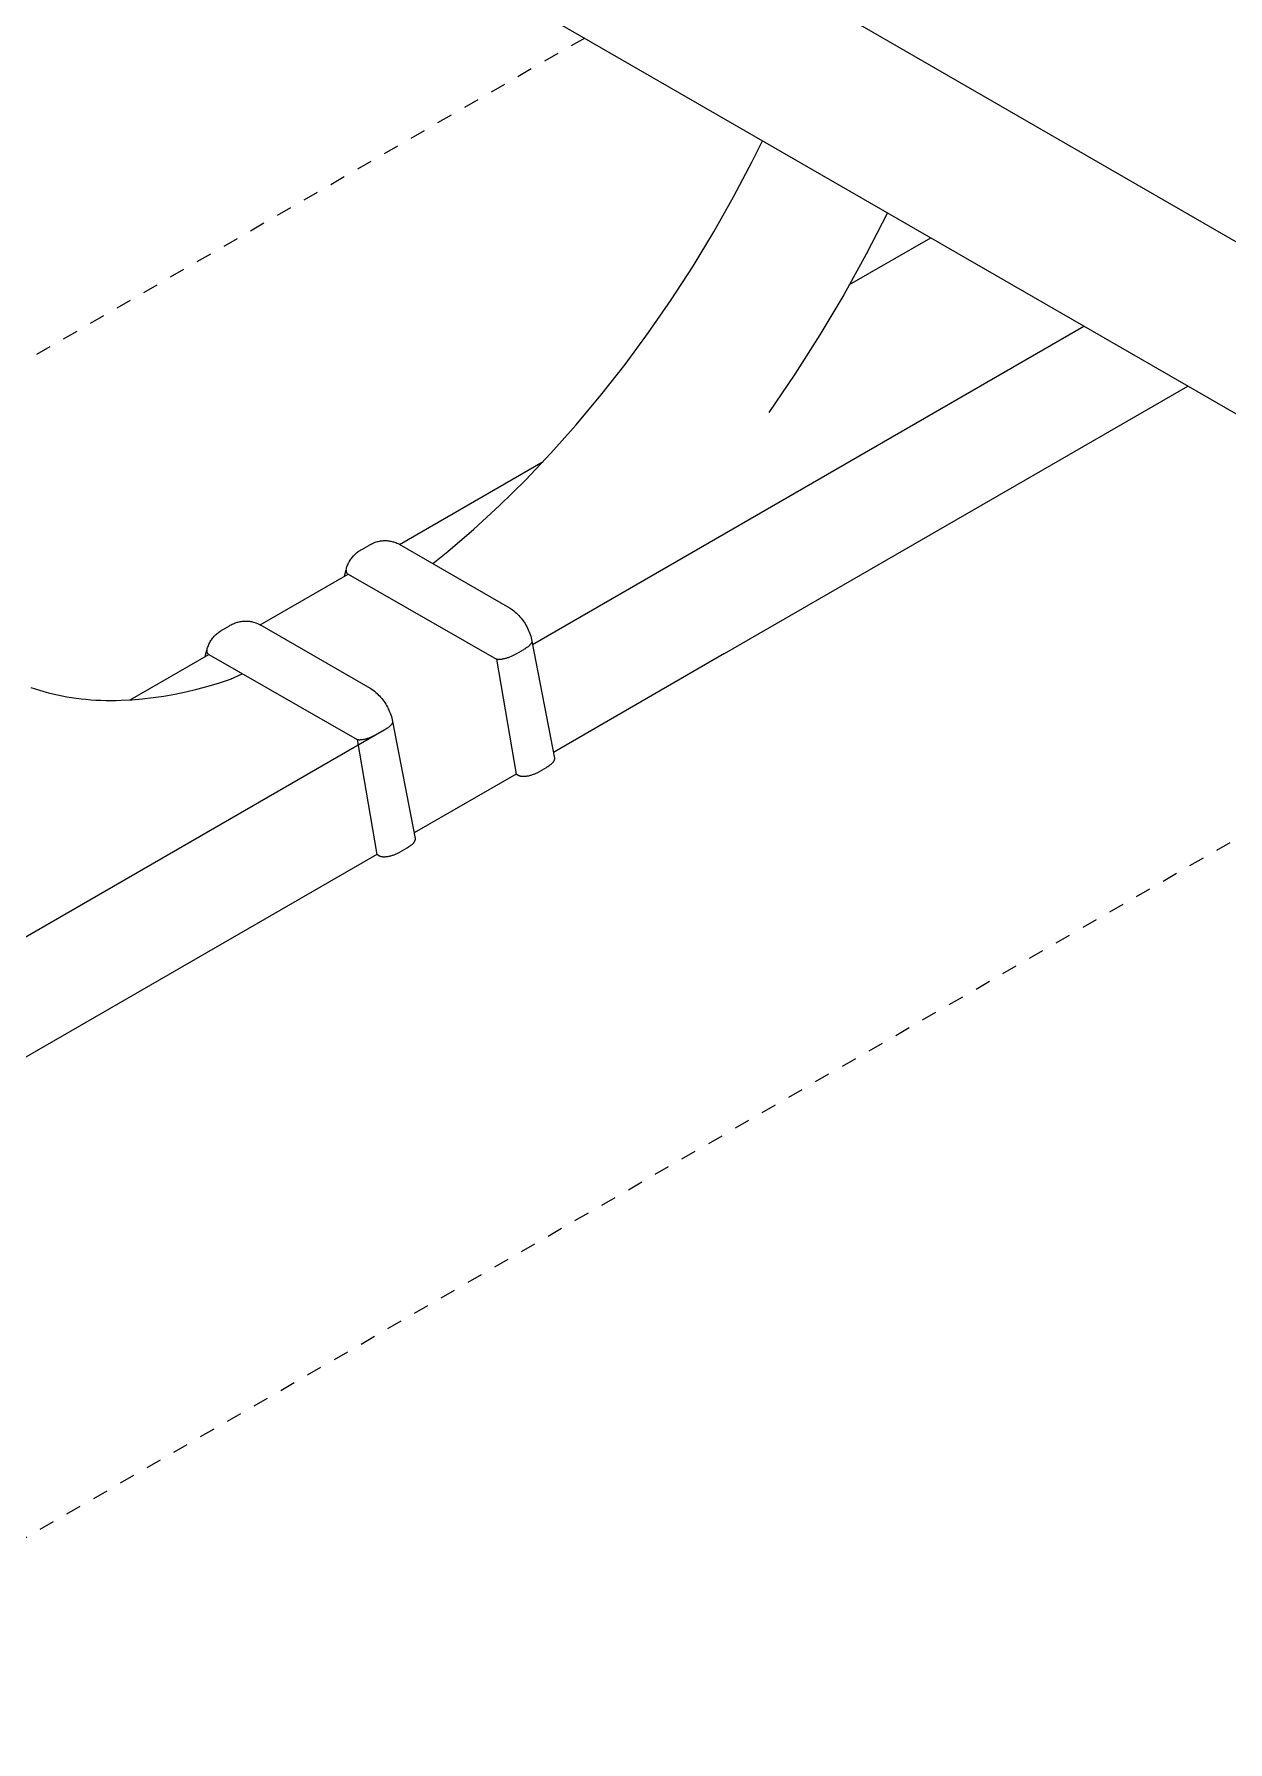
# Model space of a CAD drawing. Header units: inches. Extents: x -10 to 169, y -3 to 129.
# Drawn here: x 122.57 to 130.3, y 48.98 to 60.04 of the extents above; entities that cross this region are included whole.
import ezdxf

# ---------------------------------------------------------------- set-up
doc = ezdxf.new("R2010")
doc.units = ezdxf.units.IN
doc.linetypes.add('HIDDEN', pattern=[1.905, 1.27, -0.635])
doc.layers.add('ZANO_R', color=7, linetype='Continuous', lineweight=0)
doc.layers.add('ZANO_R_przerywana', color=250, linetype='HIDDEN', lineweight=0)

msp = doc.modelspace()

# ---------------------------------------------------------------- linework, layer by layer
at = {"layer": 'ZANO_R'}
for p, q in [((155.83234, 43.98615), (116.6531, 66.6063)), ((155.66446, 42.96711), (116.48522, 65.58726)), ((127.21763, 59.21677), (127.28481, 59.35211)), ((127.09745, 58.98838), (127.21763, 59.21677)), ((126.96981, 58.76237), (127.09745, 58.98838)), ((128.09541, 58.88411), (127.95773, 58.61619)), ((126.8352, 58.5398), (126.96981, 58.76237)), ((127.84981, 58.41961), (128.37488, 58.72276)), ((126.69412, 58.32157), (126.8352, 58.5398)), ((127.95773, 58.61619), (127.81173, 58.35272)), ((126.5472, 58.10866), (126.69412, 58.32157)), ((127.81173, 58.35272), (127.65756, 58.09395)), ((125.79569, 56.08774), (129.36728, 58.14979)), ((126.39507, 57.90195), (126.5472, 58.10866)), ((127.65756, 58.09395), (127.49536, 57.84012)), ((126.23847, 57.70232), (126.39507, 57.90195)), ((127.03955, 56.02865), (130.04038, 57.76118)), ((127.49536, 57.84012), (127.3253, 57.59151)), ((126.0781, 57.51051), (126.23847, 57.70232)), ((125.91474, 57.32724), (126.0781, 57.51051)), ((125.74916, 57.15311), (125.91474, 57.32724)), ((124.93472, 56.73658), (125.86487, 57.2736)), ((125.58213, 56.98862), (125.74916, 57.15311)), ((125.4144, 56.83418), (125.58213, 56.98862)), ((124.79691, 56.75618), (124.80359, 56.75757)), ((124.80359, 56.75757), (124.81032, 56.75873)), ((124.81032, 56.75873), (124.81709, 56.75965)), ((124.81709, 56.75965), (124.82388, 56.76034)), ((124.82388, 56.76034), (124.83069, 56.76079)), ((124.83069, 56.76079), (124.83751, 56.761)), ((124.83751, 56.761), (124.84434, 56.76097)), ((124.84434, 56.76097), (124.85116, 56.76071)), ((124.85116, 56.76071), (124.85797, 56.76021)), ((124.85797, 56.76021), (124.86476, 56.75948)), ((124.86476, 56.75948), (124.87151, 56.75851)), ((124.87151, 56.75851), (124.87823, 56.7573)), ((125.24677, 56.69015), (125.4144, 56.83418)), ((124.62223, 56.64588), (124.62646, 56.65142)), ((124.62646, 56.65142), (124.63088, 56.6568)), ((124.63088, 56.6568), (124.63547, 56.66203)), ((124.63547, 56.66203), (124.64025, 56.6671)), ((124.64025, 56.6671), (124.6452, 56.67201)), ((124.6452, 56.67201), (124.65031, 56.67674)), ((124.65031, 56.67674), (124.65559, 56.68129)), ((124.65559, 56.68129), (124.66102, 56.68565)), ((124.66102, 56.68565), (124.66659, 56.68983)), ((124.66659, 56.68983), (124.67231, 56.69381)), ((124.67231, 56.69381), (124.67816, 56.69759)), ((124.67816, 56.69759), (124.68413, 56.70117)), ((124.68413, 56.70117), (124.69023, 56.70454)), ((124.69023, 56.70454), (124.73425, 56.72996)), ((124.73425, 56.72996), (124.74006, 56.73354)), ((124.74006, 56.73354), (124.74599, 56.73692)), ((124.74599, 56.73692), (124.75203, 56.74009)), ((124.75203, 56.74009), (124.75819, 56.74305)), ((124.75819, 56.74305), (124.76444, 56.7458)), ((124.76444, 56.7458), (124.77078, 56.74832)), ((124.77078, 56.74832), (124.77721, 56.75063)), ((124.77721, 56.75063), (124.78371, 56.75271)), ((124.78371, 56.75271), (124.79028, 56.75456)), ((124.79028, 56.75456), (124.79691, 56.75618)), ((124.87823, 56.7573), (124.88491, 56.75587)), ((124.88491, 56.75587), (124.89153, 56.7542)), ((124.89153, 56.7542), (124.89808, 56.7523)), ((124.89808, 56.7523), (124.90457, 56.75017)), ((124.90457, 56.75017), (124.91098, 56.74782)), ((124.91098, 56.74782), (124.9173, 56.74525)), ((124.9173, 56.74525), (124.92353, 56.74246)), ((124.92353, 56.74246), (124.92967, 56.73946)), ((124.93082, 56.73883), (125.64711, 56.32528)), ((125.15053, 56.61198), (125.24677, 56.69015)), ((124.03228, 56.21555), (124.60158, 56.54424)), ((124.57787, 56.53055), (124.58799, 56.57147)), ((124.58728, 56.5664), (124.58726, 56.5656)), ((124.58726, 56.5656), (124.58728, 56.5648)), ((124.58732, 56.5672), (124.58728, 56.5664)), ((124.58728, 56.5648), (124.58732, 56.56399)), ((124.58739, 56.568), (124.58732, 56.5672)), ((124.58732, 56.56399), (124.58739, 56.56319)), ((124.58748, 56.5688), (124.58739, 56.568)), ((124.58739, 56.56319), (124.58748, 56.5624)), ((124.58761, 56.56959), (124.58748, 56.5688)), ((124.58748, 56.5624), (124.58761, 56.56161)), ((124.58776, 56.57037), (124.58761, 56.56959)), ((124.58761, 56.56161), (124.58776, 56.56082)), ((124.58776, 56.57037), (124.58941, 56.57714)), ((124.58776, 56.56082), (124.58794, 56.56004)), ((124.58794, 56.56004), (124.58815, 56.55926)), ((124.58815, 56.55926), (124.58838, 56.55849)), ((124.58838, 56.55849), (124.58864, 56.55774)), ((124.58864, 56.55774), (124.58893, 56.55699)), ((124.58893, 56.55699), (124.58924, 56.55625)), ((124.58924, 56.55625), (124.58958, 56.55552)), ((124.58941, 56.57714), (124.59129, 56.58385)), ((124.58958, 56.55552), (124.58994, 56.5548)), ((124.58994, 56.5548), (124.59033, 56.5541)), ((124.59033, 56.5541), (124.59074, 56.55341)), ((124.59074, 56.55341), (124.59117, 56.55274)), ((124.59117, 56.55274), (124.59163, 56.55208)), ((124.59129, 56.58385), (124.5934, 56.59049)), ((124.59163, 56.55208), (124.59211, 56.55144)), ((124.59211, 56.55144), (124.59262, 56.55081)), ((124.59262, 56.55081), (124.59314, 56.55021)), ((124.59314, 56.55021), (124.59368, 56.54962)), ((124.5934, 56.59049), (124.59574, 56.59705)), ((124.59368, 56.54962), (124.59425, 56.54905)), ((124.59425, 56.54905), (124.59483, 56.5485)), ((124.59483, 56.5485), (124.59544, 56.54797)), ((124.59544, 56.54797), (124.59606, 56.54747)), ((124.59574, 56.59705), (124.5983, 56.60353)), ((124.59606, 56.54747), (124.5967, 56.54698)), ((124.5967, 56.54698), (124.59735, 56.54652)), ((124.59735, 56.54652), (124.59802, 56.54608)), ((124.59802, 56.54608), (124.59871, 56.54566)), ((124.5983, 56.60353), (124.60108, 56.60992)), ((124.59871, 56.54566), (124.59941, 56.54527)), ((124.59941, 56.54527), (124.60012, 56.5449)), ((124.60012, 56.5449), (124.60085, 56.54456)), ((124.60085, 56.54456), (124.60158, 56.54424)), ((124.60108, 56.60992), (124.60408, 56.6162)), ((124.60158, 56.54424), (125.56193, 55.9925)), ((124.60408, 56.6162), (124.6073, 56.62238)), ((124.6073, 56.62238), (124.61073, 56.62844)), ((124.61073, 56.62844), (124.61436, 56.63439)), ((124.61436, 56.63439), (124.6182, 56.6402)), ((124.6182, 56.6402), (124.62223, 56.64588)), ((125.64728, 56.32518), (125.65646, 56.31897)), ((125.65646, 56.31897), (125.66543, 56.31245)), ((123.78779, 56.18352), (123.83181, 56.20893)), ((123.83181, 56.20893), (123.83762, 56.21252)), ((123.83762, 56.21252), (123.84355, 56.2159)), ((123.84355, 56.2159), (123.84959, 56.21907)), ((123.84959, 56.21907), (123.85574, 56.22203)), ((123.85574, 56.22203), (123.86199, 56.22477)), ((123.86199, 56.22477), (123.86834, 56.2273)), ((123.86834, 56.2273), (123.87476, 56.2296)), ((123.87476, 56.2296), (123.88126, 56.23168)), ((123.88126, 56.23168), (123.88784, 56.23353)), ((123.88784, 56.23353), (123.89447, 56.23515)), ((123.89447, 56.23515), (123.90115, 56.23654)), ((123.90115, 56.23654), (123.90788, 56.2377)), ((123.90788, 56.2377), (123.91464, 56.23862)), ((123.91464, 56.23862), (123.92143, 56.23931)), ((123.92143, 56.23931), (123.92825, 56.23976)), ((123.92825, 56.23976), (123.93507, 56.23997)), ((123.93507, 56.23997), (123.9419, 56.23995)), ((123.9419, 56.23995), (123.94872, 56.23969)), ((123.94872, 56.23969), (123.95553, 56.23919)), ((123.95553, 56.23919), (123.96231, 56.23845)), ((123.96231, 56.23845), (123.96907, 56.23748)), ((123.96907, 56.23748), (123.97579, 56.23628)), ((123.97579, 56.23628), (123.98246, 56.23484)), ((123.98246, 56.23484), (123.98908, 56.23317)), ((123.98908, 56.23317), (123.99564, 56.23127)), ((123.99564, 56.23127), (124.00213, 56.22915)), ((124.00213, 56.22915), (124.00854, 56.2268)), ((124.00854, 56.2268), (124.01486, 56.22423)), ((124.01486, 56.22423), (124.02109, 56.22144)), ((124.02109, 56.22144), (124.02722, 56.21844)), ((124.02838, 56.2178), (124.74467, 55.80425)), ((125.66543, 56.31245), (125.67417, 56.30564)), ((125.67417, 56.30564), (125.68268, 56.29854)), ((125.68268, 56.29854), (125.69095, 56.29116)), ((125.69095, 56.29116), (125.69897, 56.2835)), ((125.69897, 56.2835), (125.70672, 56.27558)), ((125.70672, 56.27558), (125.71421, 56.26741)), ((125.71421, 56.26741), (125.72141, 56.25898)), ((125.72141, 56.25898), (125.72833, 56.25032)), ((125.72833, 56.25032), (125.73496, 56.24144)), ((125.73496, 56.24144), (125.74128, 56.23233)), ((125.74128, 56.23233), (125.74729, 56.22302)), ((125.74729, 56.22302), (125.75299, 56.21352)), ((125.75299, 56.21352), (125.75837, 56.20382)), ((123.69864, 56.08889), (123.70164, 56.09518)), ((123.70164, 56.09518), (123.70486, 56.10135)), ((123.70486, 56.10135), (123.70828, 56.10742)), ((123.70828, 56.10742), (123.71192, 56.11336)), ((123.71192, 56.11336), (123.71575, 56.11918)), ((123.71575, 56.11918), (123.71979, 56.12485)), ((123.71979, 56.12485), (123.72402, 56.13039)), ((123.72402, 56.13039), (123.72843, 56.13578)), ((123.72843, 56.13578), (123.73303, 56.14101)), ((123.73303, 56.14101), (123.73781, 56.14608)), ((123.73781, 56.14608), (123.74276, 56.15098)), ((123.74276, 56.15098), (123.74787, 56.15571)), ((123.74787, 56.15571), (123.75315, 56.16026)), ((123.75315, 56.16026), (123.75857, 56.16463)), ((123.75857, 56.16463), (123.76415, 56.1688)), ((123.76415, 56.1688), (123.76986, 56.17278)), ((123.76986, 56.17278), (123.77571, 56.17657)), ((123.77571, 56.17657), (123.78169, 56.18015)), ((123.78169, 56.18015), (123.78779, 56.18352)), ((125.75837, 56.20382), (125.76342, 56.19396)), ((125.76342, 56.19396), (125.76813, 56.18392)), ((125.76813, 56.18392), (125.77251, 56.17374)), ((125.77251, 56.17374), (125.77654, 56.16342)), ((125.77654, 56.16342), (125.78022, 56.15296)), ((125.78022, 56.15296), (125.78355, 56.14239)), ((125.78355, 56.14239), (125.78653, 56.13171)), ((125.78606, 56.09384), (125.78541, 56.09294)), ((125.78666, 56.09474), (125.78606, 56.09384)), ((125.78653, 56.13171), (125.78914, 56.12094)), ((125.78724, 56.09563), (125.78666, 56.09474)), ((125.78777, 56.09651), (125.78724, 56.09563)), ((125.78828, 56.09738), (125.78777, 56.09651)), ((125.78874, 56.09823), (125.78828, 56.09738)), ((125.78917, 56.09908), (125.78874, 56.09823)), ((125.78914, 56.12094), (125.79139, 56.11009)), ((125.78957, 56.09991), (125.78917, 56.09908)), ((125.78993, 56.10073), (125.78957, 56.09991)), ((125.79026, 56.10154), (125.78993, 56.10073)), ((125.79054, 56.10233), (125.79026, 56.10154)), ((125.79068, 56.10272), (125.79054, 56.10233)), ((125.7908, 56.10311), (125.79068, 56.10272)), ((125.79091, 56.1035), (125.7908, 56.10311)), ((125.79101, 56.10388), (125.79091, 56.1035)), ((125.79111, 56.10426), (125.79101, 56.10388)), ((125.7912, 56.10463), (125.79111, 56.10426)), ((125.79127, 56.105), (125.7912, 56.10463)), ((125.79134, 56.10537), (125.79127, 56.105)), ((125.7914, 56.10573), (125.79134, 56.10537)), ((125.79139, 56.11009), (125.79144, 56.10978)), ((125.79145, 56.10609), (125.7914, 56.10573)), ((125.79144, 56.10978), (125.79149, 56.10946)), ((125.7915, 56.10644), (125.79145, 56.10609)), ((125.79149, 56.10946), (125.79152, 56.10914)), ((125.79153, 56.10679), (125.7915, 56.10644)), ((125.79151, 56.1095), (125.93728, 55.35201)), ((125.79152, 56.10914), (125.79155, 56.10882)), ((125.79155, 56.10714), (125.79153, 56.10679)), ((125.79155, 56.10882), (125.79157, 56.10849)), ((125.79157, 56.10748), (125.79155, 56.10714)), ((125.79157, 56.10849), (125.79158, 56.10816)), ((125.79158, 56.10782), (125.79157, 56.10748)), ((125.79158, 56.10816), (125.79158, 56.10782)), ((123.19013, 55.72934), (123.69914, 56.02322)), ((123.67542, 56.00952), (123.68555, 56.05044)), ((123.68483, 56.04537), (123.68482, 56.04457)), ((123.68482, 56.04457), (123.68483, 56.04377)), ((123.68487, 56.04617), (123.68483, 56.04537)), ((123.68483, 56.04377), (123.68487, 56.04297)), ((123.68494, 56.04697), (123.68487, 56.04617)), ((123.68487, 56.04297), (123.68494, 56.04217)), ((123.68504, 56.04777), (123.68494, 56.04697)), ((123.68494, 56.04217), (123.68504, 56.04137)), ((123.68517, 56.04856), (123.68504, 56.04777)), ((123.68504, 56.04137), (123.68517, 56.04058)), ((123.68532, 56.04935), (123.68517, 56.04856)), ((123.68517, 56.04058), (123.68532, 56.03979)), ((123.68532, 56.04935), (123.68697, 56.05612)), ((123.68532, 56.03979), (123.6855, 56.03901)), ((123.6855, 56.03901), (123.6857, 56.03824)), ((123.6857, 56.03824), (123.68594, 56.03747)), ((123.68594, 56.03747), (123.6862, 56.03671)), ((123.6862, 56.03671), (123.68648, 56.03596)), ((123.68648, 56.03596), (123.6868, 56.03522)), ((123.6868, 56.03522), (123.68713, 56.03449)), ((123.68697, 56.05612), (123.68885, 56.06282)), ((123.68713, 56.03449), (123.6875, 56.03378)), ((123.6875, 56.03378), (123.68788, 56.03308)), ((123.68788, 56.03308), (123.68829, 56.03239)), ((123.68829, 56.03239), (123.68873, 56.03171)), ((123.68873, 56.03171), (123.68919, 56.03106)), ((123.68885, 56.06282), (123.69096, 56.06946)), ((123.68919, 56.03106), (123.68967, 56.03041)), ((123.68967, 56.03041), (123.69017, 56.02979)), ((123.69017, 56.02979), (123.6907, 56.02918)), ((123.6907, 56.02918), (123.69124, 56.02859)), ((123.69096, 56.06946), (123.69329, 56.07603)), ((123.69124, 56.02859), (123.69181, 56.02802)), ((123.69181, 56.02802), (123.69239, 56.02748)), ((123.69239, 56.02748), (123.69299, 56.02695)), ((123.69299, 56.02695), (123.69362, 56.02644)), ((123.69329, 56.07603), (123.69585, 56.0825)), ((123.69362, 56.02644), (123.69425, 56.02595)), ((123.69425, 56.02595), (123.69491, 56.02549)), ((123.69491, 56.02549), (123.69558, 56.02505)), ((123.69558, 56.02505), (123.69627, 56.02464)), ((123.69585, 56.0825), (123.69864, 56.08889)), ((123.69627, 56.02464), (123.69697, 56.02424)), ((123.69697, 56.02424), (123.69768, 56.02388)), ((123.69768, 56.02388), (123.6984, 56.02353)), ((123.6984, 56.02353), (123.69914, 56.02322)), ((123.69914, 56.02322), (124.65948, 55.47147)), ((125.5624, 55.99233), (125.56193, 55.9925)), ((125.56193, 55.9925), (125.68862, 55.24869)), ((125.56288, 55.99217), (125.5624, 55.99233)), ((125.56338, 55.99201), (125.56288, 55.99217)), ((125.56389, 55.99186), (125.56338, 55.99201)), ((125.56495, 55.99158), (125.56389, 55.99186)), ((125.56606, 55.99132), (125.56495, 55.99158)), ((125.56723, 55.99109), (125.56606, 55.99132)), ((125.56845, 55.99088), (125.56723, 55.99109)), ((125.56973, 55.9907), (125.56845, 55.99088)), ((125.57106, 55.99054), (125.56973, 55.9907)), ((125.57244, 55.99042), (125.57106, 55.99054)), ((125.57388, 55.99032), (125.57244, 55.99042)), ((125.57536, 55.99025), (125.57388, 55.99032)), ((125.57691, 55.99022), (125.57536, 55.99025)), ((125.5785, 55.99021), (125.57691, 55.99022)), ((125.58015, 55.99024), (125.5785, 55.99021)), ((125.58185, 55.9903), (125.58015, 55.99024)), ((125.5836, 55.99039), (125.58185, 55.9903)), ((125.58725, 55.99067), (125.5836, 55.99039)), ((125.5911, 55.99109), (125.58725, 55.99067)), ((125.59512, 55.99165), (125.5911, 55.99109)), ((125.59931, 55.99234), (125.59512, 55.99165)), ((125.60366, 55.99318), (125.59931, 55.99234)), ((125.60815, 55.99415), (125.60366, 55.99318)), ((125.61276, 55.99525), (125.60815, 55.99415)), ((125.61748, 55.99648), (125.61276, 55.99525)), ((125.62229, 55.99784), (125.61748, 55.99648)), ((125.62716, 55.99932), (125.62229, 55.99784)), ((125.63208, 56.00091), (125.62716, 55.99932)), ((125.63703, 56.0026), (125.63208, 56.00091)), ((125.64693, 56.00628), (125.63703, 56.0026)), ((125.6567, 56.01028), (125.64693, 56.00628)), ((125.66622, 56.01451), (125.6567, 56.01028)), ((125.67534, 56.01891), (125.66622, 56.01451)), ((125.68398, 56.0234), (125.67534, 56.01891)), ((125.69207, 56.02791), (125.68398, 56.0234)), ((125.73609, 56.05332), (125.69207, 56.02791)), ((125.74187, 56.05675), (125.73609, 56.05332)), ((125.74757, 56.06032), (125.74187, 56.05675)), ((125.75316, 56.06401), (125.74757, 56.06032)), ((125.75856, 56.06781), (125.75316, 56.06401)), ((125.76372, 56.07168), (125.75856, 56.06781)), ((125.76619, 56.07364), (125.76372, 56.07168)), ((125.76859, 56.0756), (125.76619, 56.07364)), ((125.77089, 56.07757), (125.76859, 56.0756)), ((125.7731, 56.07954), (125.77089, 56.07757)), ((125.77521, 56.0815), (125.7731, 56.07954)), ((125.77721, 56.08346), (125.77521, 56.0815)), ((125.7791, 56.0854), (125.77721, 56.08346)), ((125.78087, 56.08732), (125.7791, 56.0854)), ((125.78251, 56.08922), (125.78087, 56.08732)), ((125.78403, 56.09109), (125.78251, 56.08922)), ((125.78474, 56.09202), (125.78403, 56.09109)), ((125.78541, 56.09294), (125.78474, 56.09202)), ((127.03955, 56.02865), (125.93031, 55.38823)), ((123.8397, 55.8644), (123.91538, 55.89898)), ((122.54584, 55.81044), (122.57387, 55.80084)), ((122.57387, 55.80084), (122.6021, 55.79185)), ((122.6021, 55.79185), (122.63051, 55.78346)), ((122.63051, 55.78346), (122.6597, 55.77552)), ((122.6597, 55.77552), (122.68906, 55.76818)), ((122.68906, 55.76818), (122.71856, 55.76146)), ((123.40685, 55.75422), (123.47828, 55.76708)), ((123.47828, 55.76708), (123.5493, 55.78204)), ((123.5493, 55.78204), (123.62182, 55.79947)), ((123.62182, 55.79947), (123.69383, 55.81888)), ((123.69383, 55.81888), (123.76705, 55.8407)), ((123.76705, 55.8407), (123.84481, 55.86614)), ((124.74484, 55.80415), (124.75402, 55.79794)), ((124.75402, 55.79794), (124.76299, 55.79143)), ((124.76299, 55.79143), (124.77173, 55.78462)), ((124.77173, 55.78462), (124.78024, 55.77752)), ((124.78024, 55.77752), (124.78851, 55.77013)), ((124.78851, 55.77013), (124.79652, 55.76248)), ((124.79652, 55.76248), (124.80428, 55.75456)), ((122.71856, 55.76146), (122.74819, 55.75535)), ((122.74819, 55.75535), (122.77874, 55.7497)), ((122.77874, 55.7497), (122.8094, 55.74465)), ((122.8094, 55.74465), (122.84016, 55.74022)), ((122.84016, 55.74022), (122.87099, 55.7364)), ((122.87099, 55.7364), (122.90284, 55.73308)), ((122.90284, 55.73308), (122.93475, 55.73036)), ((122.93475, 55.73036), (122.96671, 55.72825)), ((122.96671, 55.72825), (122.9987, 55.72674)), ((122.9987, 55.72674), (123.03174, 55.72579)), ((123.03174, 55.72579), (123.06481, 55.72543)), ((123.06481, 55.72543), (123.09787, 55.72566)), ((123.09787, 55.72566), (123.13092, 55.72648)), ((123.13092, 55.72648), (123.19912, 55.72992)), ((123.19912, 55.72992), (123.26717, 55.73565)), ((123.26717, 55.73565), (123.33715, 55.74384)), ((123.33715, 55.74384), (123.40685, 55.75422)), ((124.80428, 55.75456), (124.81176, 55.74638)), ((124.81176, 55.74638), (124.81897, 55.73796)), ((124.81897, 55.73796), (124.82589, 55.7293)), ((124.82589, 55.7293), (124.83251, 55.72041)), ((124.83251, 55.72041), (124.83884, 55.71131)), ((124.83884, 55.71131), (124.84485, 55.702)), ((124.84485, 55.702), (124.85055, 55.69249)), ((124.85055, 55.69249), (124.85593, 55.6828)), ((124.85593, 55.6828), (124.86097, 55.67293)), ((124.86097, 55.67293), (124.86569, 55.6629)), ((124.86569, 55.6629), (124.87006, 55.65272)), ((124.87006, 55.65272), (124.8741, 55.64239)), ((124.85071, 55.54298), (124.84513, 55.53929)), ((124.85611, 55.54678), (124.85071, 55.54298)), ((124.86128, 55.55066), (124.85611, 55.54678)), ((124.86375, 55.55261), (124.86128, 55.55066)), ((124.86614, 55.55458), (124.86375, 55.55261)), ((124.86845, 55.55655), (124.86614, 55.55458)), ((124.87066, 55.55851), (124.86845, 55.55655)), ((124.87277, 55.56048), (124.87066, 55.55851)), ((124.87477, 55.56243), (124.87277, 55.56048)), ((124.8741, 55.64239), (124.87778, 55.63194)), ((124.87665, 55.56437), (124.87477, 55.56243)), ((124.87842, 55.5663), (124.87665, 55.56437)), ((124.87778, 55.63194), (124.88111, 55.62136)), ((124.88007, 55.5682), (124.87842, 55.5663)), ((124.88159, 55.57007), (124.88007, 55.5682)), ((124.88111, 55.62136), (124.88408, 55.61069)), ((124.88229, 55.57099), (124.88159, 55.57007)), ((124.88297, 55.57191), (124.88229, 55.57099)), ((124.88361, 55.57282), (124.88297, 55.57191)), ((124.88422, 55.57372), (124.88361, 55.57282)), ((124.88408, 55.61069), (124.8867, 55.59991)), ((124.88479, 55.57461), (124.88422, 55.57372)), ((124.88533, 55.57548), (124.88479, 55.57461)), ((124.88583, 55.57635), (124.88533, 55.57548)), ((124.8863, 55.57721), (124.88583, 55.57635)), ((124.88673, 55.57805), (124.8863, 55.57721)), ((124.8867, 55.59991), (124.88895, 55.58906)), ((124.88713, 55.57889), (124.88673, 55.57805)), ((124.88749, 55.57971), (124.88713, 55.57889)), ((124.88781, 55.58051), (124.88749, 55.57971)), ((124.8881, 55.58131), (124.88781, 55.58051)), ((124.88823, 55.5817), (124.8881, 55.58131)), ((124.88835, 55.58209), (124.88823, 55.5817)), ((124.88847, 55.58247), (124.88835, 55.58209)), ((124.88857, 55.58285), (124.88847, 55.58247)), ((124.88867, 55.58323), (124.88857, 55.58285)), ((124.88875, 55.5836), (124.88867, 55.58323)), ((124.88883, 55.58397), (124.88875, 55.5836)), ((124.8889, 55.58434), (124.88883, 55.58397)), ((124.88896, 55.5847), (124.8889, 55.58434)), ((124.88895, 55.58906), (124.889, 55.58875)), ((124.88901, 55.58506), (124.88896, 55.5847)), ((124.889, 55.58875), (124.88904, 55.58843)), ((124.88905, 55.58542), (124.88901, 55.58506)), ((124.88904, 55.58843), (124.88908, 55.58812)), ((124.88909, 55.58577), (124.88905, 55.58542)), ((124.88906, 55.58847), (125.03484, 54.83099)), ((124.88908, 55.58812), (124.88911, 55.58779)), ((124.88911, 55.58611), (124.88909, 55.58577)), ((124.88911, 55.58779), (124.88912, 55.58746)), ((124.88913, 55.58646), (124.88911, 55.58611)), ((124.88912, 55.58746), (124.88913, 55.58713)), ((124.88913, 55.58713), (124.88913, 55.5868)), ((124.88913, 55.5868), (124.88913, 55.58646)), ((124.83364, 55.5323), (120.00705, 52.74566)), ((124.65995, 55.47131), (124.65948, 55.47147)), ((124.65948, 55.47147), (124.78618, 54.72767)), ((124.66044, 55.47114), (124.65995, 55.47131)), ((124.66094, 55.47099), (124.66044, 55.47114)), ((124.66145, 55.47084), (124.66094, 55.47099)), ((124.66251, 55.47055), (124.66145, 55.47084)), ((124.66362, 55.47029), (124.66251, 55.47055)), ((124.66479, 55.47006), (124.66362, 55.47029)), ((124.66601, 55.46985), (124.66479, 55.47006)), ((124.66728, 55.46967), (124.66601, 55.46985)), ((124.66861, 55.46952), (124.66728, 55.46967)), ((124.67, 55.46939), (124.66861, 55.46952)), ((124.67143, 55.46929), (124.67, 55.46939)), ((124.67292, 55.46923), (124.67143, 55.46929)), ((124.67447, 55.46919), (124.67292, 55.46923)), ((124.67606, 55.46919), (124.67447, 55.46919)), ((124.67771, 55.46921), (124.67606, 55.46919)), ((124.67941, 55.46927), (124.67771, 55.46921)), ((124.68116, 55.46937), (124.67941, 55.46927)), ((124.68481, 55.46965), (124.68116, 55.46937)), ((124.68865, 55.47007), (124.68481, 55.46965)), ((124.69268, 55.47062), (124.68865, 55.47007)), ((124.69687, 55.47132), (124.69268, 55.47062)), ((124.70122, 55.47215), (124.69687, 55.47132)), ((124.70571, 55.47312), (124.70122, 55.47215)), ((124.71032, 55.47422), (124.70571, 55.47312)), ((124.71504, 55.47545), (124.71032, 55.47422)), ((124.71984, 55.47681), (124.71504, 55.47545)), ((124.72472, 55.47829), (124.71984, 55.47681)), ((124.72964, 55.47988), (124.72472, 55.47829)), ((124.73458, 55.48158), (124.72964, 55.47988)), ((124.74448, 55.48526), (124.73458, 55.48158)), ((124.75426, 55.48925), (124.74448, 55.48526)), ((124.76377, 55.49349), (124.75426, 55.48925)), ((124.7729, 55.49789), (124.76377, 55.49349)), ((124.78154, 55.50237), (124.7729, 55.49789)), ((124.78962, 55.50688), (124.78154, 55.50237)), ((124.83364, 55.5323), (124.78962, 55.50688)), ((124.83942, 55.53572), (124.83364, 55.5323)), ((124.84513, 55.53929), (124.83942, 55.53572)), ((125.92412, 55.32069), (125.92216, 55.31853)), ((125.92597, 55.32286), (125.92412, 55.32069)), ((125.92769, 55.32501), (125.92597, 55.32286)), ((125.92851, 55.32609), (125.92769, 55.32501)), ((125.92929, 55.32716), (125.92851, 55.32609)), ((125.93004, 55.32822), (125.92929, 55.32716)), ((125.93075, 55.32929), (125.93004, 55.32822)), ((125.93144, 55.33034), (125.93075, 55.32929)), ((125.93208, 55.3314), (125.93144, 55.33034)), ((125.9327, 55.33244), (125.93208, 55.3314)), ((125.93327, 55.33348), (125.9327, 55.33244)), ((125.93382, 55.33451), (125.93327, 55.33348)), ((125.93432, 55.33553), (125.93382, 55.33451)), ((125.93479, 55.33655), (125.93432, 55.33553)), ((125.93523, 55.33756), (125.93479, 55.33655)), ((125.93563, 55.33855), (125.93523, 55.33756)), ((125.93599, 55.33954), (125.93563, 55.33855)), ((125.93632, 55.34051), (125.93599, 55.33954)), ((125.93661, 55.34148), (125.93632, 55.34051)), ((125.93686, 55.34243), (125.93661, 55.34148)), ((125.93708, 55.34337), (125.93686, 55.34243)), ((125.93717, 55.34383), (125.93708, 55.34337)), ((125.93726, 55.3443), (125.93717, 55.34383)), ((125.93733, 55.34475), (125.93726, 55.3443)), ((125.93728, 55.35201), (125.93736, 55.35161)), ((125.9374, 55.34521), (125.93733, 55.34475)), ((125.93736, 55.35161), (125.93742, 55.35121)), ((125.93746, 55.34566), (125.9374, 55.34521)), ((125.93742, 55.35121), (125.93747, 55.35081)), ((125.93751, 55.34611), (125.93746, 55.34566)), ((125.93747, 55.35081), (125.93752, 55.3504)), ((125.93755, 55.34656), (125.93751, 55.34611)), ((125.93752, 55.3504), (125.93756, 55.34999)), ((125.93758, 55.347), (125.93755, 55.34656)), ((125.93756, 55.34999), (125.93759, 55.34957)), ((125.9376, 55.34744), (125.93758, 55.347)), ((125.93759, 55.34957), (125.93761, 55.34915)), ((125.93762, 55.34787), (125.9376, 55.34744)), ((125.93761, 55.34915), (125.93762, 55.34873)), ((125.93762, 55.34873), (125.93762, 55.3483)), ((125.93762, 55.3483), (125.93762, 55.34787)), ((125.68862, 55.24869), (125.02787, 54.86721)), ((125.70713, 55.23801), (125.68862, 55.24869)), ((125.70762, 55.23773), (125.70713, 55.23801)), ((125.70813, 55.23746), (125.70762, 55.23773)), ((125.70865, 55.23719), (125.70813, 55.23746)), ((125.70918, 55.23693), (125.70865, 55.23719)), ((125.70972, 55.23667), (125.70918, 55.23693)), ((125.71028, 55.23642), (125.70972, 55.23667)), ((125.71144, 55.23593), (125.71028, 55.23642)), ((125.71265, 55.23547), (125.71144, 55.23593)), ((125.71392, 55.23503), (125.71265, 55.23547)), ((125.71523, 55.23462), (125.71392, 55.23503)), ((125.71661, 55.23423), (125.71523, 55.23462)), ((125.71804, 55.23388), (125.71661, 55.23423)), ((125.71952, 55.23355), (125.71804, 55.23388)), ((125.72105, 55.23325), (125.71952, 55.23355)), ((125.72264, 55.23298), (125.72105, 55.23325)), ((125.72428, 55.23274), (125.72264, 55.23298)), ((125.72597, 55.23253), (125.72428, 55.23274)), ((125.72772, 55.23236), (125.72597, 55.23253)), ((125.72951, 55.23222), (125.72772, 55.23236)), ((125.73136, 55.23212), (125.72951, 55.23222)), ((125.73325, 55.23205), (125.73136, 55.23212)), ((125.73519, 55.23201), (125.73325, 55.23205)), ((125.73718, 55.23201), (125.73519, 55.23201)), ((125.74129, 55.23213), (125.73718, 55.23201)), ((125.74557, 55.23239), (125.74129, 55.23213)), ((125.75, 55.2328), (125.74557, 55.23239)), ((125.75456, 55.23336), (125.75, 55.2328)), ((125.75925, 55.23407), (125.75456, 55.23336)), ((125.76404, 55.23493), (125.75925, 55.23407)), ((125.76892, 55.23593), (125.76404, 55.23493)), ((125.77385, 55.23707), (125.76892, 55.23593)), ((125.77883, 55.23835), (125.77385, 55.23707)), ((125.78384, 55.23975), (125.77883, 55.23835)), ((125.78885, 55.24128), (125.78384, 55.23975)), ((125.79384, 55.24292), (125.78885, 55.24128)), ((125.79879, 55.24466), (125.79384, 55.24292)), ((125.80369, 55.2465), (125.79879, 55.24466)), ((125.80852, 55.24842), (125.80369, 55.2465)), ((125.81327, 55.25042), (125.80852, 55.24842)), ((125.81791, 55.25248), (125.81327, 55.25042)), ((125.82244, 55.2546), (125.81791, 55.25248)), ((125.82684, 55.25676), (125.82244, 55.2546)), ((125.8311, 55.25896), (125.82684, 55.25676)), ((125.83522, 55.26118), (125.8311, 55.25896)), ((125.83919, 55.26342), (125.83522, 55.26118)), ((125.88321, 55.28884), (125.83919, 55.26342)), ((125.88901, 55.2923), (125.88321, 55.28884)), ((125.89472, 55.29595), (125.88901, 55.2923)), ((125.90029, 55.29978), (125.89472, 55.29595)), ((125.90301, 55.30175), (125.90029, 55.29978)), ((125.90567, 55.30376), (125.90301, 55.30175)), ((125.90828, 55.3058), (125.90567, 55.30376)), ((125.91081, 55.30787), (125.90828, 55.3058)), ((125.91326, 55.30997), (125.91081, 55.30787)), ((125.91563, 55.31209), (125.91326, 55.30997)), ((125.91791, 55.31422), (125.91563, 55.31209)), ((125.92008, 55.31637), (125.91791, 55.31422)), ((125.92216, 55.31853), (125.92008, 55.31637)), ((124.98077, 54.76781), (124.93675, 54.7424)), ((124.98656, 54.77127), (124.98077, 54.76781)), ((124.99227, 54.77492), (124.98656, 54.77127)), ((124.99785, 54.77875), (124.99227, 54.77492)), ((125.00057, 54.78072), (124.99785, 54.77875)), ((125.00323, 54.78273), (125.00057, 54.78072)), ((125.00583, 54.78478), (125.00323, 54.78273)), ((125.00836, 54.78685), (125.00583, 54.78478)), ((125.01082, 54.78894), (125.00836, 54.78685)), ((125.01319, 54.79106), (125.01082, 54.78894)), ((125.01546, 54.7932), (125.01319, 54.79106)), ((125.01764, 54.79535), (125.01546, 54.7932)), ((125.01972, 54.79751), (125.01764, 54.79535)), ((125.02168, 54.79967), (125.01972, 54.79751)), ((125.02353, 54.80183), (125.02168, 54.79967)), ((125.02525, 54.80399), (125.02353, 54.80183)), ((125.02606, 54.80506), (125.02525, 54.80399)), ((125.02685, 54.80613), (125.02606, 54.80506)), ((125.0276, 54.8072), (125.02685, 54.80613)), ((125.02831, 54.80826), (125.0276, 54.8072)), ((125.02899, 54.80932), (125.02831, 54.80826)), ((125.02964, 54.81037), (125.02899, 54.80932)), ((125.03025, 54.81142), (125.02964, 54.81037)), ((125.03083, 54.81245), (125.03025, 54.81142)), ((125.03137, 54.81349), (125.03083, 54.81245)), ((125.03188, 54.81451), (125.03137, 54.81349)), ((125.03235, 54.81552), (125.03188, 54.81451)), ((125.03279, 54.81653), (125.03235, 54.81552)), ((125.03318, 54.81753), (125.03279, 54.81653)), ((125.03355, 54.81851), (125.03318, 54.81753)), ((125.03387, 54.81949), (125.03355, 54.81851)), ((125.03416, 54.82045), (125.03387, 54.81949)), ((125.03442, 54.8214), (125.03416, 54.82045)), ((125.03463, 54.82234), (125.03442, 54.8214)), ((125.03473, 54.82281), (125.03463, 54.82234)), ((125.03481, 54.82327), (125.03473, 54.82281)), ((125.03489, 54.82373), (125.03481, 54.82327)), ((125.03484, 54.83099), (125.03491, 54.83059)), ((125.03496, 54.82418), (125.03489, 54.82373)), ((125.03491, 54.83059), (125.03498, 54.83019)), ((125.03502, 54.82464), (125.03496, 54.82418)), ((125.03498, 54.83019), (125.03503, 54.82978)), ((125.03507, 54.82509), (125.03502, 54.82464)), ((125.03503, 54.82978), (125.03508, 54.82938)), ((125.03511, 54.82553), (125.03507, 54.82509)), ((125.03508, 54.82938), (125.03512, 54.82896)), ((125.03514, 54.82597), (125.03511, 54.82553)), ((125.03512, 54.82896), (125.03514, 54.82855)), ((125.03514, 54.82855), (125.03517, 54.82813)), ((125.03516, 54.82641), (125.03514, 54.82597)), ((125.03518, 54.82685), (125.03516, 54.82641)), ((125.03517, 54.82813), (125.03518, 54.8277)), ((125.03518, 54.8277), (125.03518, 54.82728)), ((125.03518, 54.82728), (125.03518, 54.82685)), ((124.78618, 54.72767), (119.47381, 51.66057)), ((124.80468, 54.71698), (124.78618, 54.72767)), ((124.80518, 54.7167), (124.80468, 54.71698)), ((124.80568, 54.71643), (124.80518, 54.7167)), ((124.8062, 54.71616), (124.80568, 54.71643)), ((124.80673, 54.7159), (124.8062, 54.71616)), ((124.80728, 54.71564), (124.80673, 54.7159)), ((124.80784, 54.71539), (124.80728, 54.71564)), ((124.809, 54.71491), (124.80784, 54.71539)), ((124.81021, 54.71444), (124.809, 54.71491)), ((124.81147, 54.714), (124.81021, 54.71444)), ((124.81279, 54.71359), (124.81147, 54.714)), ((124.81416, 54.71321), (124.81279, 54.71359)), ((124.81559, 54.71285), (124.81416, 54.71321)), ((124.81707, 54.71252), (124.81559, 54.71285)), ((124.81861, 54.71222), (124.81707, 54.71252)), ((124.8202, 54.71195), (124.81861, 54.71222)), ((124.82184, 54.71171), (124.8202, 54.71195)), ((124.82353, 54.71151), (124.82184, 54.71171)), ((124.82527, 54.71134), (124.82353, 54.71151)), ((124.82707, 54.7112), (124.82527, 54.71134)), ((124.82892, 54.71109), (124.82707, 54.7112)), ((124.83081, 54.71102), (124.82892, 54.71109)), ((124.83275, 54.71099), (124.83081, 54.71102)), ((124.83474, 54.71099), (124.83275, 54.71099)), ((124.83885, 54.7111), (124.83474, 54.71099)), ((124.84312, 54.71136), (124.83885, 54.7111)), ((124.84755, 54.71177), (124.84312, 54.71136)), ((124.85212, 54.71233), (124.84755, 54.71177)), ((124.85681, 54.71304), (124.85212, 54.71233)), ((124.8616, 54.7139), (124.85681, 54.71304)), ((124.86647, 54.7149), (124.8616, 54.7139)), ((124.87141, 54.71604), (124.86647, 54.7149)), ((124.87639, 54.71732), (124.87141, 54.71604)), ((124.88139, 54.71873), (124.87639, 54.71732)), ((124.8864, 54.72025), (124.88139, 54.71873)), ((124.89139, 54.72189), (124.8864, 54.72025)), ((124.89635, 54.72363), (124.89139, 54.72189)), ((124.90125, 54.72547), (124.89635, 54.72363)), ((124.90608, 54.7274), (124.90125, 54.72547)), ((124.91082, 54.72939), (124.90608, 54.7274)), ((124.91546, 54.73146), (124.91082, 54.72939)), ((124.91999, 54.73357), (124.91546, 54.73146)), ((124.92439, 54.73574), (124.91999, 54.73357)), ((124.92866, 54.73793), (124.92439, 54.73574)), ((124.93278, 54.74016), (124.92866, 54.73793)), ((124.93675, 54.7424), (124.93278, 54.74016))]:
    msp.add_line(p, q, dxfattribs=at)
at = {"layer": 'ZANO_R_przerywana', "ltscale": 0.05}
for p, q in [((126.13346, 60.01684), (121.5885, 57.39281)), ((121.04758, 49.45574), (132.7367, 56.20446))]:
    msp.add_line(p, q, dxfattribs=at)

doc.saveas('drawing.dxf')
